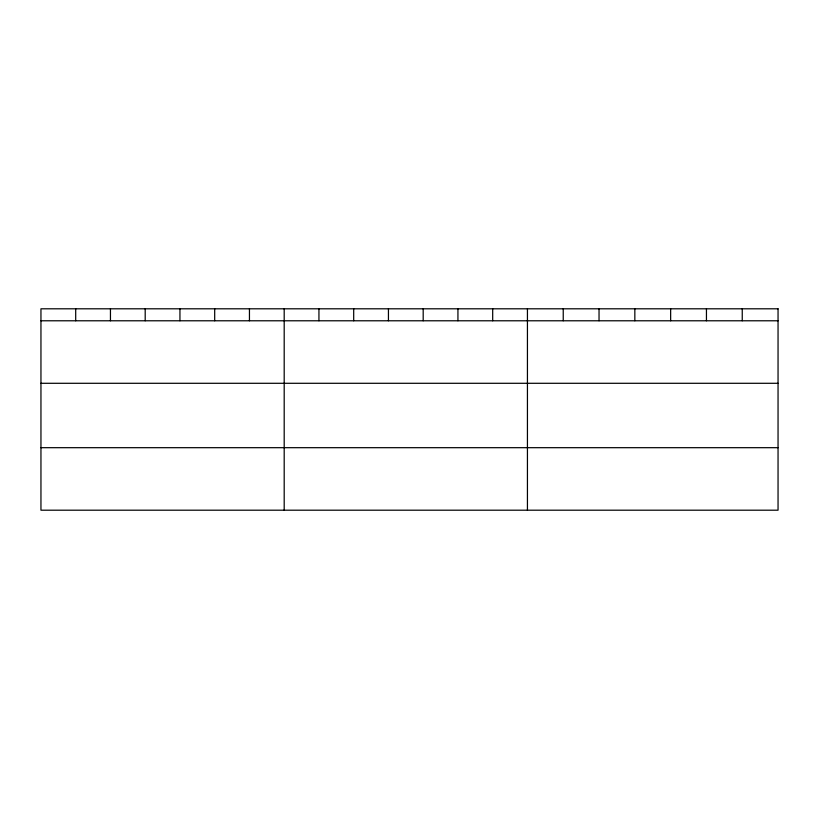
<?xml version="1.0" encoding="UTF-8"?>
<svg xmlns="http://www.w3.org/2000/svg" width="819" height="819" viewBox="0 0 819 819"><rect width="100%" height="100%" fill="white"/><g stroke="black" fill="none" stroke-linecap="round" stroke-linejoin="round"><path stroke-width="1.23" d="M40.95 320.782L778.05 320.782M40.95 383.292L778.05 383.292M40.95 447.686L778.05 447.686M742.249 308.804L742.249 320.782M706.449 308.804L706.449 320.782M670.648 308.804L670.648 320.782M634.838 308.804L634.838 320.782M599.037 308.804L599.037 320.782M563.237 308.804L563.237 320.782M527.436 308.804L527.436 510.196M492.69 308.804L492.69 320.782M457.934 308.804L457.934 320.782M423.188 308.804L423.188 320.782M388.441 308.804L388.441 320.782M353.695 308.804L353.695 320.782M318.939 308.804L318.939 320.782M284.193 308.804L284.193 510.196M249.447 308.804L249.447 320.782M214.691 308.804L214.691 320.782M179.945 308.804L179.945 320.782M145.198 308.804L145.198 320.782M110.452 308.804L110.452 320.782M75.696 308.804L75.696 320.782M778.05 308.804L40.95 308.804L40.95 510.196L778.05 510.196L778.05 308.804"/></g></svg>
